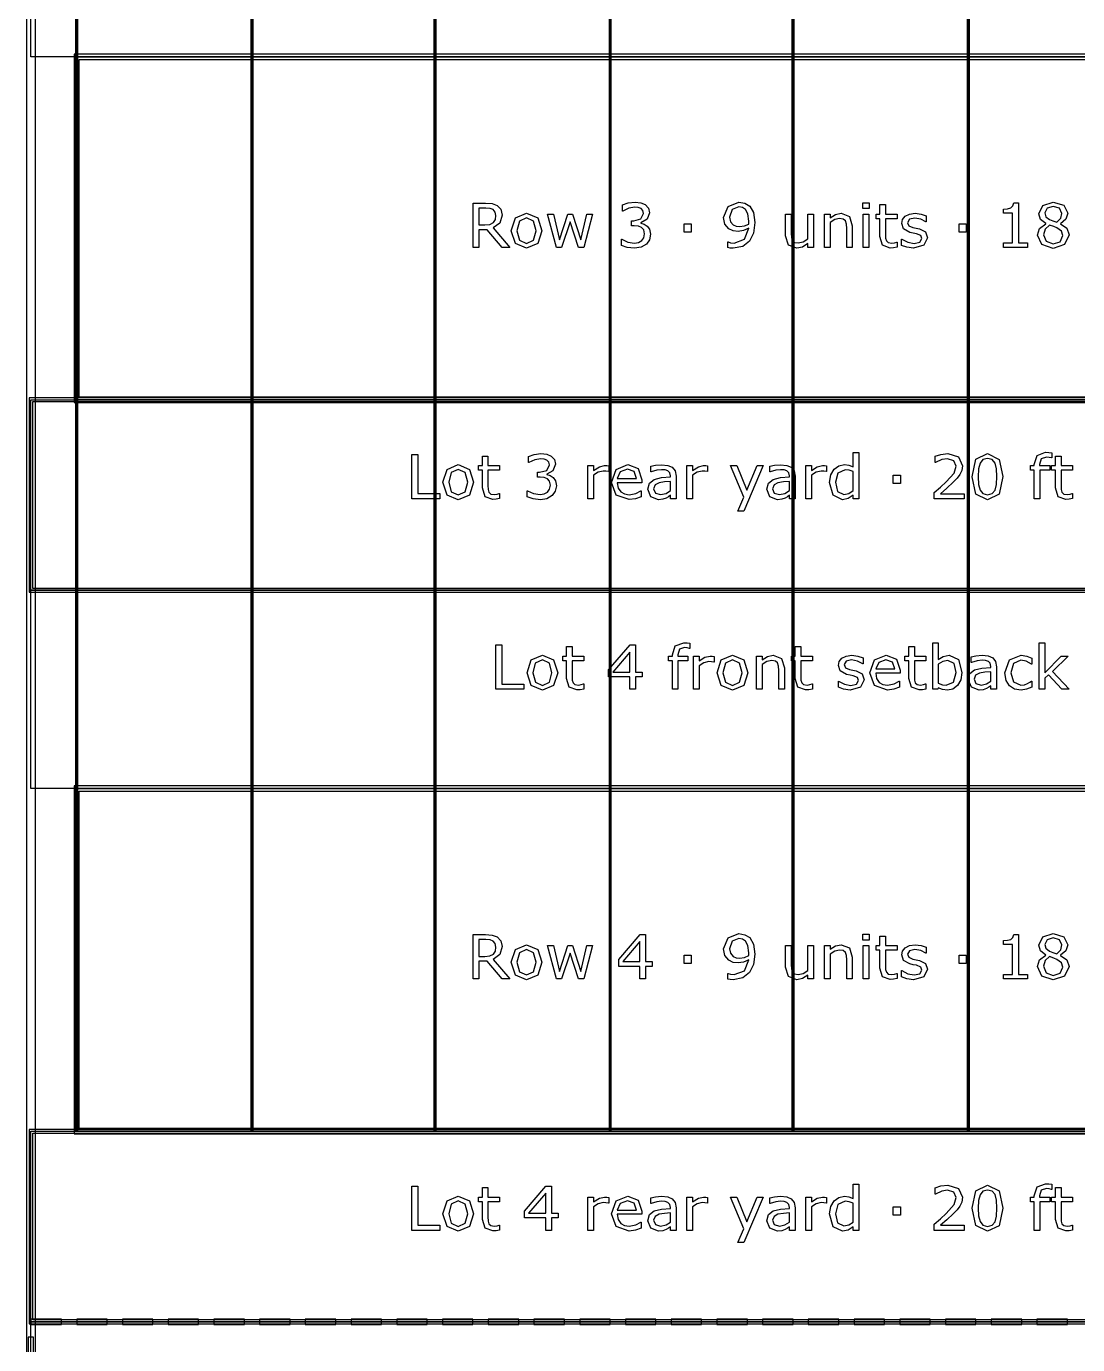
# Model space of a CAD drawing. Header units: inches. Extents: x -33163 to 19162, y -8858 to 30669.
# Drawn here: x 13263 to 14553, y 26496 to 28114 of the extents above; entities that cross this region are included whole.
import ezdxf

# ---------------------------------------------------------------- set-up
doc = ezdxf.new("R2010")
doc.units = ezdxf.units.IN
doc.layers.add('Layer 1', color=7, linetype='Continuous')

msp = doc.modelspace()

# ---------------------------------------------------------------- linework, layer by layer
at = {"layer": 'Layer 1', "color": 7}
for points in [[(13262.91845, 30121.78038), (13262.91845, 25891.78038), (15369.49595, 25891.78038), (15369.49595, 30121.78038), (13262.91845, 30121.78038)], [(13274.13626, 30110.56258), (15358.27807, 30110.56258), (15358.27807, 25902.99825), (13274.13626, 25902.99825), (13274.13626, 30110.56258)], [(13323.24626, 29872.96009), (13323.24626, 26757.98346), (13326.05986, 26757.98346), (13326.05986, 29872.96009), (13323.24626, 29872.96009)], [(13538.39479, 29872.96009), (13538.39479, 26757.98346), (13541.2084, 26757.98346), (13541.2084, 29872.96009), (13538.39479, 29872.96009)], [(13762.89761, 29872.96009), (13762.89761, 26757.98346), (13765.71122, 26757.98346), (13765.71122, 29872.96009), (13762.89761, 29872.96009)], [(13978.04615, 29872.96009), (13978.04615, 26757.98346), (13980.85976, 26757.98346), (13980.85976, 29872.96009), (13978.04615, 29872.96009)], [(14202.54897, 29872.96009), (14202.54897, 26757.98346), (14205.36258, 26757.98346), (14205.36258, 29872.96009), (14202.54897, 29872.96009)], [(14417.69751, 29872.96009), (14417.69751, 26757.98346), (14420.51111, 26757.98346), (14420.51111, 29872.96009), (14417.69751, 29872.96009)], [(13324.65306, 28076.93753), (15307.76131, 28076.93753), (15307.76131, 27655.99474), (13324.65306, 27655.99474), (13324.65306, 28076.93753)], [(13327.92342, 28073.66717), (15304.49095, 28073.66717), (15304.49095, 27659.2651), (13327.92342, 27659.2651), (13327.92342, 28073.66717)], [(13268.52736, 27655.99474), (15363.88701, 27655.99474), (15363.88701, 27422.13764), (13268.52736, 27422.13764), (13268.52736, 27655.99474)], [(13270.86594, 27653.65616), (15361.54843, 27653.65616), (15361.54843, 27424.47622), (13270.86594, 27424.47622), (13270.86594, 27653.65616)], [(13324.65306, 27178.92625), (15307.76131, 27178.92625), (15307.76131, 26757.98346), (13324.65306, 26757.98346), (13324.65306, 27178.92625)], [(13327.92342, 27175.65589), (15304.49095, 27175.65589), (15304.49095, 26761.25382), (13327.92342, 26761.25382), (13327.92342, 27175.65589)], [(13268.52736, 26757.98346), (15363.88701, 26757.98346), (15363.88701, 26524.12636), (13268.52736, 26524.12636), (13268.52736, 26757.98346)], [(13270.86594, 26755.64488), (15361.54843, 26755.64488), (15361.54843, 26526.46493), (13270.86594, 26526.46493), (13270.86594, 26755.64488)], [(13268.52736, 26524.12636), (15363.88701, 26524.12636), (15363.88701, 25897.38932), (13268.52736, 25897.38932), (13268.52736, 26524.12636)]]:
    msp.add_lwpolyline(points, close=True, dxfattribs=at)
for points in [[(13324.65306, 29872.96009), (13324.65306, 26757.98346)], [(13539.8016, 29872.96009), (13539.8016, 26757.98346)], [(13764.30442, 29872.96009), (13764.30442, 26757.98346)], [(13979.45295, 29872.96009), (13979.45295, 26757.98346)], [(14203.95577, 29872.96009), (14203.95577, 26757.98346)], [(14419.10431, 29872.96009), (14419.10431, 26757.98346)], [(13268.52736, 28320.14892), (15363.88701, 28320.14892), (15363.88701, 28076.93753), (13268.52736, 28076.93753), (13268.52736, 28320.14892)], [(13321.3827, 28080.20788), (13321.3827, 27652.72438), (15311.03166, 27652.72438), (15311.03166, 28080.20788), (13321.3827, 28080.20788)], [(13856.2395, 27843.08042), (13846.84866, 27843.08042), (13828.65167, 27864.7122), (13818.45693, 27864.7122), (13818.45693, 27843.08042), (13811.22199, 27843.08042), (13811.22199, 27897.48877), (13826.45925, 27897.48877), (13834.6808, 27896.83117), (13840.60029, 27894.56574), (13845.20434, 27889.85202), (13846.88521, 27882.6902), (13843.92545, 27872.82433), (13835.77698, 27866.86828), (13856.2395, 27843.08042)], [(13839.3214, 27882.17843), (13838.48098, 27886.30742), (13835.77705, 27889.37682), (13832.04994, 27890.83846), (13826.97087, 27891.27717), (13818.45697, 27891.27717), (13818.45697, 27870.74161), (13825.76502, 27870.74161), (13831.75759, 27871.32624), (13836.10588, 27873.59177), (13838.51754, 27877.09961), (13839.32144, 27882.17872), (13839.3214, 27882.17843)], [(13895.66634, 27863.46987), (13890.55071, 27847.72099), (13876.84814, 27841.94773), (13863.07249, 27847.72099), (13857.99342, 27863.46987), (13863.07249, 27879.21864), (13876.84814, 27885.0286), (13890.55071, 27879.21864), (13895.66634, 27863.46987), (13895.66634, 27863.46987)], [(13957.63846, 27883.8958), (13947.00529, 27843.08042), (13940.64729, 27843.08042), (13930.16027, 27874.54151), (13919.7463, 27843.08042), (13913.42486, 27843.08042), (13902.68205, 27883.8958), (13909.84391, 27883.8958), (13917.33468, 27852.28859), (13927.52938, 27883.8958), (13933.19308, 27883.8958), (13943.64358, 27852.28859), (13950.73236, 27883.8958), (13957.63846, 27883.8958)], [(14025.01856, 27869.27972), (14027.90521, 27865.33342), (14029.03798, 27859.19469), (14027.68598, 27852.36167), (14023.88579, 27846.95365), (14017.41819, 27843.15347), (14009.30628, 27841.94773), (14000.39047, 27843.04383), (13993.19205, 27845.38241), (13993.19205, 27853.01934), (13993.74012, 27853.01934), (14001.04817, 27849.62114), (14009.16009, 27848.26917), (14014.05645, 27849.03619), (14018.25858, 27851.30173), (14020.74332, 27854.84605), (14021.5837, 27859.74248), (14020.63365, 27864.5658), (14018.07583, 27867.59857), (14014.09297, 27869.13332), (14009.05042, 27869.57204), (14005.76189, 27869.57204), (14005.76189, 27875.63772), (14008.31967, 27875.63772), (14017.1624, 27877.93971), (14020.48756, 27884.73625), (14019.64717, 27888.17097), (14017.3086, 27890.61919), (14013.94692, 27891.93467), (14009.89094, 27892.30041), (14002.50985, 27891.05808), (13995.12871, 27887.55021), (13994.76336, 27887.55021), (13994.76336, 27895.18706), (14001.66943, 27897.52564), (14010.07366, 27898.62186), (14017.0894, 27897.89128), (14022.57042, 27895.5527), (14026.55328, 27891.31401), (14027.90528, 27885.50416), (14024.68973, 27877.57492), (14017.16247, 27873.3363), (14017.16247, 27872.82461), (14021.18189, 27871.58228), (14025.0186, 27869.28018), (14025.01856, 27869.27972)], [(14157.14776, 27873.5549), (14155.50348, 27860.6197), (14150.60715, 27850.71735), (14142.27597, 27844.28627), (14130.51006, 27842.02077), (14126.92915, 27842.23965), (14123.93276, 27842.8608), (14123.93276, 27849.84002), (14124.29854, 27849.84002), (14127.29479, 27848.78036), (14131.60655, 27848.30516), (14144.24944, 27853.12851), (14149.58427, 27866.50225), (14143.18978, 27863.57904), (14136.64907, 27862.70253), (14130.54683, 27863.36013), (14125.10233, 27865.91798), (14120.24249, 27871.58171), (14118.6348, 27879.80319), (14124.11575, 27893.35961), (14137.48945, 27898.5848), (14144.79751, 27897.34247), (14150.68051, 27893.68851), (14155.46727, 27885.86888), (14157.14804, 27873.55479), (14157.14776, 27873.5549)], [(14149.7667, 27875.12614), (14148.59741, 27884.22467), (14145.38185, 27889.55953), (14141.6913, 27891.89811), (14137.41613, 27892.62865), (14129.08491, 27889.33998), (14126.05217, 27880.09533), (14127.03868, 27874.43159), (14130.36383, 27870.59492), (14133.98134, 27869.06017), (14138.36615, 27868.69442), (14144.13952, 27869.46148), (14149.62058, 27871.69039), (14149.69539, 27873.18859), (14149.77023, 27875.12522), (14149.7667, 27875.12614)], [(14228.98578, 27843.08042), (14222.11627, 27843.08042), (14222.11627, 27847.61146), (14215.46592, 27843.40933), (14208.45022, 27841.94773), (14198.43823, 27845.85751), (14194.85725, 27857.40418), (14194.85725, 27883.8958), (14201.72683, 27883.8958), (14201.72683, 27860.65629), (14202.01868, 27855.32136), (14203.26102, 27851.55773), (14205.81887, 27849.21919), (14210.38639, 27848.48862), (14216.19621, 27849.87707), (14222.11581, 27853.4215), (14222.11581, 27883.89597), (14228.98532, 27883.89597), (14228.98578, 27843.08042)], [(14276.63418, 27843.08042), (14269.76467, 27843.08042), (14269.76467, 27866.32003), (14269.43537, 27871.58182), (14268.22953, 27875.45504), (14265.59863, 27877.72055), (14261.14074, 27878.4876), (14255.25784, 27877.09904), (14249.37484, 27873.55462), (14249.37484, 27843.08042), (14242.50525, 27843.08042), (14242.50525, 27883.8958), (14249.37484, 27883.8958), (14249.37484, 27879.36486), (14256.02518, 27883.5304), (14263.07737, 27885.0286), (14273.16251, 27881.04563), (14276.63379, 27869.57204), (14276.63418, 27843.08042)], [(14297.24286, 27890.72882), (14289.4963, 27890.72882), (14289.4963, 27897.85416), (14297.24286, 27897.85416), (14297.24286, 27890.72882)], [(14296.80435, 27843.08042), (14289.93484, 27843.08042), (14289.93484, 27883.8958), (14296.80435, 27883.8958), (14296.80435, 27843.08042)], [(14331.5906, 27843.44617), (14327.35198, 27842.60617), (14323.29597, 27842.27688), (14313.79556, 27845.63863), (14310.54345, 27856.41796), (14310.54345, 27878.12278), (14305.90288, 27878.12278), (14305.90288, 27883.89615), (14310.54345, 27883.89615), (14310.54345, 27895.6256), (14317.41303, 27895.6256), (14317.41303, 27883.89615), (14331.5906, 27883.89615), (14331.5906, 27878.12278), (14317.41303, 27878.12278), (14317.41303, 27859.52384), (14317.55897, 27854.48133), (14318.58214, 27851.11969), (14320.7745, 27848.96378), (14325.08626, 27848.30618), (14328.59413, 27848.78139), (14331.22503, 27849.62142), (14331.59077, 27849.62142), (14331.5906, 27843.44617)], [(14369.04429, 27854.84672), (14364.40365, 27845.67511), (14351.79732, 27842.0942), (14343.46614, 27843.15386), (14337.1447, 27845.52899), (14337.1447, 27853.23899), (14337.51044, 27853.23899), (14344.74542, 27849.32918), (14352.38234, 27847.90416), (14359.47112, 27849.36577), (14362.02897, 27853.96974), (14360.64041, 27857.62381), (14355.30558, 27859.74311), (14351.46881, 27860.51017), (14347.19363, 27861.46019), (14339.55671, 27865.62584), (14337.32776, 27872.42227), (14338.35093, 27877.17248), (14341.5299, 27881.15534), (14346.7186, 27883.85938), (14353.80739, 27884.88248), (14361.18848, 27883.96856), (14367.43685, 27881.81276), (14367.43685, 27874.46815), (14367.0711, 27874.46815), (14360.67662, 27877.72026), (14353.29541, 27879.07223), (14346.93749, 27877.61063), (14344.34308, 27873.33545), (14345.91432, 27869.53527), (14350.88379, 27867.45245), (14355.12252, 27866.57596), (14359.06878, 27865.77242), (14366.44988, 27862.00883), (14369.04429, 27854.8469), (14369.04429, 27854.84672)], [(14491.56345, 27843.08042), (14462.11214, 27843.08042), (14462.11214, 27848.63452), (14473.4395, 27848.63452), (14473.4395, 27885.10164), (14462.11214, 27885.10164), (14462.11214, 27890.07112), (14467.04502, 27890.43686), (14471.02788, 27891.56956), (14473.65877, 27893.87165), (14474.79147, 27897.67184), (14480.45521, 27897.67184), (14480.45521, 27848.63491), (14491.56345, 27848.63491), (14491.56345, 27843.08042)], [(14542.64663, 27858.24457), (14537.12909, 27846.51522), (14523.31685, 27841.83809), (14509.21236, 27846.40558), (14503.98713, 27858.09844), (14506.61802, 27866.28344), (14514.03571, 27872.12989), (14514.03571, 27872.34877), (14507.53148, 27877.46433), (14505.44873, 27884.40699), (14510.49128, 27894.63825), (14523.31685, 27898.73075), (14536.32519, 27894.82093), (14541.18503, 27884.88202), (14538.88301, 27877.61056), (14532.12306, 27872.05646), (14532.12306, 27871.83754), (14539.94266, 27866.42956), (14542.64663, 27858.24457), (14542.64663, 27858.24457)], [(14533.98661, 27884.80933), (14530.95377, 27891.02113), (14523.28036, 27893.35971), (14515.71648, 27891.16733), (14512.79327, 27885.24776), (14514.25488, 27880.68024), (14518.74932, 27877.28204), (14522.62265, 27875.56468), (14527.59213, 27873.81073), (14532.59805, 27878.81669), (14533.98661, 27884.80933), (14533.98661, 27884.80933)], [(13888.57753, 27863.46987), (13885.47164, 27875.23577), (13876.84814, 27879.109), (13868.1516, 27875.23577), (13865.0822, 27863.46987), (13868.18812, 27851.81349), (13876.84814, 27847.86718), (13885.43508, 27851.777), (13888.57753, 27863.46987), (13888.57753, 27863.46987)], [(14078.95184, 27861.7524), (14070.21878, 27861.7524), (14070.21878, 27872.0933), (14078.95184, 27872.0933), (14078.95184, 27861.7524)], [(14416.40037, 27861.75279), (14407.6672, 27861.75279), (14407.6672, 27872.09368), (14416.40037, 27872.09368), (14416.40037, 27861.75279)], [(14535.11931, 27857.55037), (14533.62122, 27862.92169), (14527.84785, 27867.01419), (14524.08426, 27868.51238), (14518.63969, 27870.44901), (14513.34141, 27865.58918), (14511.36823, 27858.64651), (14514.76646, 27850.49808), (14523.39, 27847.28256), (14531.90379, 27850.02309), (14535.11931, 27857.55037), (14535.11931, 27857.55037)], [(13266.18878, 27658.33332), (13266.18878, 27419.79906), (15366.22559, 27419.79906), (15366.22559, 27658.33332), (13266.18878, 27658.33332)], [(13770.38834, 27534.38905), (13735.96753, 27534.38905), (13735.96753, 27588.79739), (13743.20247, 27588.79739), (13743.20247, 27540.82012), (13770.38834, 27540.82012), (13770.38834, 27534.38905)], [(13811.86146, 27554.77849), (13806.74583, 27539.02961), (13793.04325, 27533.25635), (13779.2676, 27539.02961), (13774.18853, 27554.77849), (13779.2676, 27570.52726), (13793.04325, 27576.33722), (13806.74583, 27570.52726), (13811.86146, 27554.77849), (13811.86146, 27554.77849)], [(13843.68794, 27534.75444), (13839.44928, 27533.91441), (13835.39331, 27533.58515), (13825.89287, 27536.9469), (13822.64079, 27547.72619), (13822.64079, 27569.43105), (13818.00018, 27569.43105), (13818.00018, 27575.20442), (13822.64079, 27575.20442), (13822.64079, 27586.93384), (13829.51037, 27586.93384), (13829.51037, 27575.20442), (13843.68794, 27575.20442), (13843.68794, 27569.43105), (13829.51037, 27569.43105), (13829.51037, 27550.83211), (13829.65656, 27545.7896), (13830.6797, 27542.42792), (13832.87208, 27540.27205), (13837.18385, 27539.61445), (13840.69169, 27540.08966), (13843.32258, 27540.92965), (13843.68797, 27540.92965), (13843.68794, 27534.75444)], [(13909.46024, 27560.58835), (13912.34692, 27556.64204), (13913.47966, 27550.50331), (13912.12769, 27543.67029), (13908.32751, 27538.26227), (13901.85991, 27534.46209), (13893.74799, 27533.25635), (13884.83218, 27534.35245), (13877.63376, 27536.69103), (13877.63376, 27544.32796), (13878.18183, 27544.32796), (13885.48985, 27540.92976), (13893.6018, 27539.57779), (13898.49816, 27540.34481), (13902.70029, 27542.61035), (13905.18503, 27546.15467), (13906.02541, 27551.0511), (13905.07536, 27555.87442), (13902.51754, 27558.90719), (13898.53464, 27560.44194), (13893.49213, 27560.88066), (13890.20349, 27560.88066), (13890.20349, 27566.94634), (13892.76131, 27566.94634), (13901.60404, 27569.24833), (13904.9292, 27576.04487), (13904.08882, 27579.47959), (13901.75024, 27581.92781), (13898.38852, 27583.24329), (13894.33258, 27583.60904), (13886.95145, 27582.3667), (13879.57036, 27578.85883), (13879.20496, 27578.85883), (13879.20496, 27586.49569), (13886.11107, 27588.83427), (13894.5153, 27589.93048), (13901.53104, 27589.19991), (13907.01206, 27586.86133), (13910.99492, 27582.62264), (13912.34692, 27576.81278), (13909.13137, 27568.88354), (13901.60412, 27564.64492), (13901.60412, 27564.13323), (13905.62353, 27562.8909), (13909.46024, 27560.58881), (13909.46024, 27560.58835)], [(14018.27689, 27554.08423), (13988.20433, 27554.08423), (13989.33706, 27547.50692), (13992.44298, 27542.93943), (13996.93743, 27540.30854), (14002.71077, 27539.43202), (14011.07847, 27541.07634), (14017.1076, 27544.36501), (14017.47299, 27544.36501), (14017.47299, 27536.87428), (14010.38418, 27534.4261), (14002.78385, 27533.43949), (13986.92541, 27538.92054), (13981.22515, 27554.55968), (13986.66961, 27570.45467), (14001.06645, 27576.33768), (14013.78241, 27571.51433), (14018.27686, 27557.81179), (14018.27689, 27554.08423)], [(14060.40775, 27534.38905), (14053.57472, 27534.38905), (14053.57472, 27538.7373), (14051.08995, 27536.98335), (14048.09366, 27535.22943), (14044.14736, 27533.84098), (14038.92206, 27533.25635), (14029.56781, 27536.9103), (14025.73107, 27546.2281), (14027.70426, 27553.71883), (14033.40451, 27558.24977), (14042.35685, 27560.47871), (14053.57472, 27561.35519), (14053.57472, 27562.41485), (14052.73469, 27566.28818), (14050.39611, 27568.6998), (14046.88828, 27569.83254), (14042.61306, 27570.12439), (14036.58397, 27569.39382), (14029.71442, 27567.34755), (14029.34907, 27567.34755), (14029.34907, 27574.3267), (14035.15893, 27575.53255), (14042.64969, 27576.19015), (14050.14042, 27575.45961), (14055.69452, 27573.04788), (14059.20236, 27568.69963), (14060.40824, 27562.08587), (14060.40775, 27534.38905)], [(14206.42223, 27534.38905), (14199.58921, 27534.38905), (14199.58921, 27538.7373), (14197.1045, 27536.98335), (14194.10825, 27535.22943), (14190.16184, 27533.84098), (14184.93665, 27533.25635), (14175.58236, 27536.9103), (14171.74559, 27546.2281), (14173.71881, 27553.71883), (14179.41903, 27558.24977), (14188.37133, 27560.47871), (14199.58921, 27561.35519), (14199.58921, 27562.41485), (14198.74917, 27566.28818), (14196.41059, 27568.6998), (14192.90276, 27569.83254), (14188.62755, 27570.12439), (14182.59846, 27569.39382), (14175.72884, 27567.34755), (14175.36309, 27567.34755), (14175.36309, 27574.3267), (14181.17295, 27575.53255), (14188.66368, 27576.19015), (14196.15448, 27575.45961), (14201.70859, 27573.04788), (14205.21645, 27568.69963), (14206.42223, 27562.08587), (14206.42223, 27534.38905)], [(14284.6913, 27534.38905), (14277.82168, 27534.38905), (14277.82168, 27538.66422), (14271.64646, 27534.68136), (14264.66725, 27533.25635), (14253.04753, 27538.88349), (14248.77232, 27554.48617), (14250.23396, 27563.73082), (14254.25331, 27570.63689), (14260.02668, 27574.87562), (14266.89626, 27576.33722), (14272.59648, 27575.64314), (14277.82168, 27573.56031), (14277.82168, 27591.24578), (14284.6913, 27591.24578), (14284.6913, 27534.38905)], [(14414.00696, 27534.38905), (14377.17448, 27534.38905), (14377.17448, 27542.02597), (14384.84789, 27548.60317), (14392.04631, 27555.14388), (14401.65642, 27565.92318), (14404.25072, 27574.58327), (14401.43715, 27581.19706), (14393.65411, 27583.60868), (14386.45569, 27582.43939), (14378.89184, 27578.85848), (14378.52606, 27578.85848), (14378.52606, 27586.53189), (14385.43217, 27588.87047), (14393.83643, 27589.93012), (14406.95431, 27585.87418), (14411.70451, 27574.94866), (14410.90097, 27569.13873), (14408.59887, 27564.05973), (14405.23723, 27559.60173), (14400.59659, 27554.7419), (14392.5212, 27547.28776), (14384.73815, 27540.63744), (14414.00689, 27540.63744), (14414.00696, 27534.38905)], [(14461.50916, 27561.61151), (14456.90515, 27540.08937), (14442.69096, 27533.25635), (14428.3672, 27540.1989), (14423.87283, 27561.53837), (14428.44035, 27582.95098), (14442.69096, 27589.89353), (14456.97823, 27582.84134), (14461.50916, 27561.61151), (14461.50916, 27561.61151)], [(14451.89912, 27545.02226), (14453.61648, 27551.96492), (14454.09169, 27561.61151), (14453.61648, 27571.25811), (14451.86253, 27578.20067), (14448.35469, 27582.43939), (14442.69096, 27583.8644), (14436.99074, 27582.43939), (14433.44631, 27578.12762), (14431.72895, 27571.07543), (14431.29023, 27561.53837), (14431.69246, 27552.0014), (14433.40989, 27545.13189), (14436.80813, 27540.78353), (14442.69103, 27539.28544), (14448.39136, 27540.71049), (14451.89923, 27545.02226), (14451.89912, 27545.02226)], [(14521.47161, 27584.59526), (14521.10586, 27584.59526), (14518.14606, 27585.25286), (14514.93054, 27585.61864), (14508.49946, 27583.64552), (14506.52628, 27576.59323), (14506.52628, 27575.2047), (14518.9134, 27575.2047), (14518.9134, 27569.43133), (14506.74555, 27569.43133), (14506.74555, 27534.38905), (14499.87604, 27534.38905), (14499.87604, 27569.43105), (14495.23536, 27569.43105), (14495.23536, 27575.20442), (14499.87604, 27575.20442), (14499.87604, 27576.55639), (14503.49343, 27587.70118), (14513.94393, 27591.61096), (14518.07302, 27591.39208), (14521.47122, 27590.88043), (14521.47161, 27584.59526)], [(14547.0132, 27534.75444), (14542.77448, 27533.91441), (14538.71857, 27533.58515), (14529.21806, 27536.9469), (14525.96605, 27547.72619), (14525.96605, 27569.43105), (14521.32542, 27569.43105), (14521.32542, 27575.20442), (14525.96605, 27575.20442), (14525.96605, 27586.93384), (14532.83557, 27586.93384), (14532.83557, 27575.20442), (14547.0132, 27575.20442), (14547.0132, 27569.43105), (14532.83557, 27569.43105), (14532.83557, 27550.83211), (14532.98151, 27545.7896), (14534.00457, 27542.42792), (14536.19703, 27540.27205), (14540.5088, 27539.61445), (14544.01663, 27540.08966), (14546.64753, 27540.92965), (14547.01331, 27540.92965), (14547.0132, 27534.75444)], [(13804.77267, 27554.77849), (13801.66675, 27566.5444), (13793.04325, 27570.41762), (13784.34671, 27566.5444), (13781.27731, 27554.77849), (13784.38323, 27543.12211), (13793.04325, 27539.17581), (13801.6302, 27543.08562), (13804.77267, 27554.77849), (13804.77267, 27554.77849)], [(13977.6442, 27567.71369), (13977.27884, 27567.71369), (13974.28256, 27568.22538), (13970.88432, 27568.40777), (13964.74556, 27566.98272), (13959.0453, 27563.36526), (13959.0453, 27534.38905), (13952.17575, 27534.38905), (13952.17575, 27575.20442), (13959.0453, 27575.20442), (13959.0453, 27569.17529), (13966.24372, 27573.81586), (13972.63824, 27575.20442), (13975.23258, 27575.09496), (13977.64424, 27574.76662), (13977.6442, 27567.71369)], [(14011.59002, 27559.34601), (14008.84953, 27567.71369), (14000.70106, 27570.67349), (13991.89488, 27567.42137), (13988.20433, 27559.34601), (14011.59002, 27559.34601)], [(14099.10377, 27567.71369), (14098.73803, 27567.71369), (14095.74178, 27568.22538), (14092.34354, 27568.40777), (14086.20478, 27566.98272), (14080.50449, 27563.36526), (14080.50449, 27534.38905), (14073.63497, 27534.38905), (14073.63497, 27575.20442), (14080.50449, 27575.20442), (14080.50449, 27569.17529), (14087.70297, 27573.81586), (14094.09746, 27575.20442), (14096.6918, 27575.09496), (14099.10353, 27574.76662), (14099.10377, 27567.71369)], [(14167.1781, 27575.20442), (14143.35386, 27519.33454), (14136.00933, 27519.33454), (14143.60969, 27536.36223), (14127.34934, 27575.20442), (14134.80348, 27575.20442), (14147.33683, 27544.94918), (14159.97968, 27575.20442), (14167.1781, 27575.20442)], [(14245.11826, 27567.71369), (14244.75251, 27567.71369), (14241.75626, 27568.22538), (14238.35792, 27568.40777), (14232.21919, 27566.98272), (14226.51897, 27563.36526), (14226.51897, 27534.38905), (14219.64935, 27534.38905), (14219.64935, 27575.20442), (14226.51897, 27575.20442), (14226.51897, 27569.17529), (14233.71735, 27573.81586), (14240.11187, 27575.20442), (14242.70628, 27575.09496), (14245.1179, 27574.76662), (14245.11826, 27567.71369)], [(14277.82168, 27544.43759), (14277.82168, 27567.85988), (14272.85224, 27569.57724), (14268.06555, 27570.05244), (14259.07662, 27566.03299), (14255.8611, 27554.63247), (14258.3458, 27543.56083), (14266.31163, 27539.79724), (14272.23109, 27541.07606), (14277.82168, 27544.4378), (14277.82168, 27544.43759)], [(14335.73789, 27553.06102), (14327.00483, 27553.06102), (14327.00483, 27563.40192), (14335.73789, 27563.40192), (14335.73789, 27553.06102)], [(14053.57472, 27544.43759), (14053.57472, 27555.80155), (14046.15703, 27555.25341), (14039.43364, 27554.19376), (14034.64688, 27551.56286), (14032.81989, 27546.70302), (14034.93919, 27541.40468), (14041.40683, 27539.65073), (14048.02062, 27541.03929), (14053.57472, 27544.43752), (14053.57472, 27544.43759)], [(14199.58921, 27544.43759), (14199.58921, 27555.80155), (14192.17152, 27555.25341), (14185.44813, 27554.19376), (14180.66144, 27551.56286), (14178.83437, 27546.70302), (14180.95379, 27541.40468), (14187.42131, 27539.65073), (14194.03507, 27541.03929), (14199.58921, 27544.43752), (14199.58921, 27544.43759)], [(13268.52736, 27422.13764), (15363.88701, 27422.13764), (15363.88701, 27178.92625), (13268.52736, 27178.92625), (13268.52736, 27422.13764)], [(13873.6509, 27300.53194), (13839.23005, 27300.53194), (13839.23005, 27354.94029), (13846.46499, 27354.94029), (13846.46499, 27306.96302), (13873.6509, 27306.96302), (13873.6509, 27300.53194)], [(13946.95049, 27300.89733), (13942.7118, 27300.0573), (13938.65586, 27299.72804), (13929.15542, 27303.08979), (13925.90334, 27313.86909), (13925.90334, 27335.57394), (13921.26274, 27335.57394), (13921.26274, 27341.34731), (13925.90334, 27341.34731), (13925.90334, 27353.07673), (13932.77289, 27353.07673), (13932.77289, 27341.34731), (13946.95049, 27341.34731), (13946.95049, 27335.57394), (13932.77289, 27335.57394), (13932.77289, 27316.97501), (13932.91908, 27311.93249), (13933.94221, 27308.57081), (13936.13464, 27306.41495), (13940.44637, 27305.75735), (13943.9542, 27306.23255), (13946.5851, 27307.07255), (13946.95049, 27307.07255), (13946.95049, 27300.89733)], [(14018.75192, 27315.84228), (14010.67653, 27315.84228), (14010.67653, 27300.53194), (14003.66082, 27300.53194), (14003.66082, 27315.84228), (13977.60768, 27315.84228), (13977.60768, 27324.24654), (14003.95314, 27354.94029), (14010.67653, 27354.94029), (14010.67653, 27321.68873), (14018.75192, 27321.68873), (14018.75192, 27315.84228)], [(14077.39885, 27350.73815), (14077.0331, 27350.73815), (14074.0733, 27351.39575), (14070.85778, 27351.76153), (14064.42671, 27349.78842), (14062.45362, 27342.73612), (14062.45362, 27341.3476), (14074.84075, 27341.3476), (14074.84075, 27335.57422), (14062.67279, 27335.57422), (14062.67279, 27300.53194), (14055.80328, 27300.53194), (14055.80328, 27335.57394), (14051.16271, 27335.57394), (14051.16271, 27341.34731), (14055.80328, 27341.34731), (14055.80328, 27342.69928), (14059.42078, 27353.84407), (14069.87128, 27357.75386), (14074.00026, 27357.53498), (14077.39849, 27357.02332), (14077.39885, 27350.73815)], [(14227.65206, 27300.89769), (14223.41344, 27300.05769), (14219.35743, 27299.7284), (14209.85702, 27303.09015), (14206.60491, 27313.86948), (14206.60491, 27335.5743), (14201.96434, 27335.5743), (14201.96434, 27341.34767), (14206.60491, 27341.34767), (14206.60491, 27353.07712), (14213.47449, 27353.07712), (14213.47449, 27341.34767), (14227.65206, 27341.34767), (14227.65206, 27335.5743), (14213.47449, 27335.5743), (14213.47449, 27316.97536), (14213.62044, 27311.93285), (14214.64361, 27308.5712), (14216.83596, 27306.4153), (14221.14773, 27305.7577), (14224.6556, 27306.23291), (14227.28649, 27307.07294), (14227.65223, 27307.07294), (14227.65206, 27300.89769)], [(14367.0163, 27300.89769), (14362.77768, 27300.05769), (14358.72167, 27299.7284), (14349.22127, 27303.09015), (14345.96915, 27313.86948), (14345.96915, 27335.5743), (14341.32859, 27335.5743), (14341.32859, 27341.34767), (14345.96915, 27341.34767), (14345.96915, 27353.07712), (14352.83874, 27353.07712), (14352.83874, 27341.34767), (14367.0163, 27341.34767), (14367.0163, 27335.5743), (14352.83874, 27335.5743), (14352.83874, 27316.97536), (14352.98468, 27311.93285), (14354.00785, 27308.5712), (14356.2002, 27306.4153), (14360.51197, 27305.7577), (14364.01984, 27306.23291), (14366.65073, 27307.07294), (14367.01648, 27307.07294), (14367.0163, 27300.89769)], [(14411.22987, 27321.25057), (14409.76827, 27312.04248), (14405.89504, 27305.1729), (14400.19482, 27300.82464), (14393.36179, 27299.3996), (14387.29611, 27300.23963), (14382.18041, 27302.43209), (14381.74197, 27300.53194), (14375.31093, 27300.53194), (14375.31093, 27357.3885), (14382.18041, 27357.3885), (14382.18041, 27337.0721), (14388.31917, 27340.94536), (14395.62722, 27342.48012), (14407.02774, 27336.92602), (14411.22987, 27321.25018), (14411.22987, 27321.25057)], [(14542.9207, 27300.53194), (14533.85873, 27300.53194), (14517.48875, 27318.40013), (14513.03086, 27314.1614), (14513.03086, 27300.53194), (14506.16127, 27300.53194), (14506.16127, 27357.3885), (14513.03086, 27357.3885), (14513.03086, 27320.92138), (14532.87216, 27341.34731), (14541.53214, 27341.34731), (14522.56785, 27322.49262), (14542.9207, 27300.53194)], [(13915.12397, 27320.92138), (13910.00834, 27305.17251), (13896.30577, 27299.39924), (13882.53015, 27305.17251), (13877.45105, 27320.92138), (13882.53015, 27336.67015), (13896.30577, 27342.48012), (13910.00834, 27336.67015), (13915.12397, 27320.92138), (13915.12397, 27320.92138)], [(13908.03519, 27320.92138), (13904.92927, 27332.68729), (13896.30577, 27336.56052), (13887.60923, 27332.68729), (13884.53986, 27320.92138), (13887.64578, 27309.26501), (13896.30577, 27305.3187), (13904.89271, 27309.22852), (13908.03519, 27320.92138), (13908.03519, 27320.92138)], [(14003.66082, 27321.68873), (14003.66082, 27346.24371), (13982.57712, 27321.68873), (14003.66082, 27321.68873)], [(14107.21565, 27333.85658), (14106.84987, 27333.85658), (14103.85362, 27334.36827), (14100.45539, 27334.55067), (14094.31662, 27333.12562), (14088.61633, 27329.50815), (14088.61633, 27300.53194), (14081.74682, 27300.53194), (14081.74682, 27341.34731), (14088.61633, 27341.34731), (14088.61633, 27335.31818), (14095.81471, 27339.95875), (14102.2093, 27341.34731), (14104.80364, 27341.23785), (14107.21526, 27340.90951), (14107.21565, 27333.85658)], [(14148.46953, 27320.92138), (14143.35386, 27305.17251), (14129.65133, 27299.39924), (14115.87564, 27305.17251), (14110.79664, 27320.92138), (14115.87564, 27336.67015), (14129.65133, 27342.48012), (14143.35386, 27336.67015), (14148.46953, 27320.92138), (14148.46953, 27320.92138)], [(14141.38075, 27320.92138), (14138.27486, 27332.68729), (14129.65133, 27336.56052), (14120.95475, 27332.68729), (14117.88542, 27320.92138), (14120.99131, 27309.26501), (14129.65133, 27305.3187), (14138.23827, 27309.22852), (14141.38075, 27320.92138), (14141.38075, 27320.92138)], [(14193.23128, 27300.53194), (14186.36166, 27300.53194), (14186.36166, 27323.77155), (14186.0324, 27329.03334), (14184.82662, 27332.90656), (14182.19573, 27335.17206), (14177.73788, 27335.93912), (14171.85487, 27334.55056), (14165.97186, 27331.00613), (14165.97186, 27300.53194), (14159.10235, 27300.53194), (14159.10235, 27341.34731), (14165.97186, 27341.34731), (14165.97186, 27336.81638), (14172.62221, 27340.98192), (14179.67447, 27342.48012), (14189.75954, 27338.49715), (14193.23089, 27327.02356), (14193.23128, 27300.53194)], [(14291.41469, 27312.29824), (14286.77412, 27303.12663), (14274.16772, 27299.54572), (14265.8365, 27300.60537), (14259.51506, 27302.98051), (14259.51506, 27310.69051), (14259.88084, 27310.69051), (14267.11571, 27306.78069), (14274.75263, 27305.35568), (14281.84141, 27306.81729), (14284.39926, 27311.42126), (14283.0107, 27315.07532), (14277.67587, 27317.19463), (14273.8391, 27317.96169), (14269.56392, 27318.91171), (14261.92707, 27323.07736), (14259.69805, 27329.87379), (14260.72122, 27334.62399), (14263.90019, 27338.60685), (14269.0889, 27341.3109), (14276.17768, 27342.334), (14283.55885, 27341.42007), (14289.80714, 27339.26428), (14289.80714, 27331.91967), (14289.44139, 27331.91967), (14283.04691, 27335.17178), (14275.66581, 27336.52375), (14269.30781, 27335.06215), (14266.71337, 27330.78697), (14268.28461, 27326.98679), (14273.25408, 27324.90396), (14277.49281, 27324.02748), (14281.43908, 27323.22394), (14288.82028, 27319.46035), (14291.41458, 27312.29841), (14291.41469, 27312.29824)], [(14335.40899, 27320.22748), (14305.33646, 27320.22748), (14306.46919, 27313.65021), (14309.57518, 27309.08268), (14314.06952, 27306.45179), (14319.8429, 27305.57531), (14328.2106, 27307.21959), (14334.23973, 27310.50829), (14334.60548, 27310.50829), (14334.60548, 27303.01756), (14327.51659, 27300.56935), (14319.91626, 27299.58277), (14304.05785, 27305.06383), (14298.35763, 27320.70296), (14303.8021, 27336.59796), (14318.1989, 27342.48097), (14330.91493, 27337.65761), (14335.40927, 27323.95508), (14335.40899, 27320.22748)], [(14328.72219, 27325.48926), (14325.98166, 27333.85697), (14317.83322, 27336.81673), (14309.02701, 27333.56462), (14305.33646, 27325.48926), (14328.72219, 27325.48926)], [(14404.14109, 27321.06814), (14401.72947, 27332.13989), (14393.94642, 27335.94008), (14387.88074, 27334.62456), (14382.18041, 27331.2994), (14382.18041, 27307.91367), (14387.18647, 27306.08671), (14391.97323, 27305.57502), (14400.88898, 27309.30213), (14404.14109, 27321.06807), (14404.14109, 27321.06814)], [(14453.65304, 27300.53194), (14446.82001, 27300.53194), (14446.82001, 27304.8802), (14444.33535, 27303.12624), (14441.33899, 27301.37233), (14437.39269, 27299.98387), (14432.16738, 27299.39924), (14422.8131, 27303.0532), (14418.97643, 27312.371), (14420.94962, 27319.86173), (14426.64984, 27324.39266), (14435.60218, 27326.62161), (14446.82001, 27327.49809), (14446.82001, 27328.55774), (14445.98002, 27332.43107), (14443.64144, 27334.8427), (14440.13357, 27335.97543), (14435.85839, 27336.26728), (14429.82919, 27335.53671), (14422.95968, 27333.49045), (14422.59394, 27333.49045), (14422.59394, 27340.46959), (14428.40379, 27341.67544), (14435.89449, 27342.33304), (14443.38522, 27341.6025), (14448.93932, 27339.19078), (14452.44719, 27334.84252), (14453.65304, 27328.22877), (14453.65304, 27300.53194)], [(14497.06271, 27303.08979), (14490.5221, 27300.53194), (14483.98143, 27299.61802), (14475.86948, 27300.89694), (14469.54803, 27304.84332), (14465.41895, 27311.49367), (14463.95734, 27320.88444), (14469.4384, 27336.59672), (14483.98143, 27342.29694), (14490.8509, 27341.31044), (14497.06271, 27338.89871), (14497.06271, 27331.26189), (14496.69697, 27331.26189), (14490.19285, 27335.02548), (14483.68873, 27336.341), (14474.44408, 27332.39459), (14471.08233, 27320.88444), (14474.37093, 27309.52048), (14483.68873, 27305.5741), (14487.92734, 27306.12225), (14491.80057, 27307.54729), (14494.61425, 27309.15509), (14496.69697, 27310.65318), (14497.06271, 27310.65318), (14497.06271, 27303.08979)], [(14446.82001, 27310.58049), (14446.82001, 27321.94445), (14439.40236, 27321.39631), (14432.67897, 27320.33665), (14427.89217, 27317.70576), (14426.06521, 27312.84592), (14428.18452, 27307.54758), (14434.65216, 27305.79362), (14441.26591, 27307.18218), (14446.82001, 27310.58042), (14446.82001, 27310.58049)], [(13321.3827, 27182.1966), (13321.3827, 26754.7131), (15311.03166, 26754.7131), (15311.03166, 27182.1966), (13321.3827, 27182.1966)], [(13856.2395, 26945.06914), (13846.84866, 26945.06914), (13828.65167, 26966.70092), (13818.45693, 26966.70092), (13818.45693, 26945.06914), (13811.22199, 26945.06914), (13811.22199, 26999.47749), (13826.45925, 26999.47749), (13834.6808, 26998.81989), (13840.60029, 26996.55446), (13845.20434, 26991.84074), (13846.88521, 26984.67891), (13843.92545, 26974.81305), (13835.77698, 26968.857), (13856.2395, 26945.06914)], [(13839.3214, 26984.16715), (13838.48098, 26988.29614), (13835.77705, 26991.36554), (13832.04994, 26992.82718), (13826.97087, 26993.26589), (13818.45697, 26993.26589), (13818.45697, 26972.73033), (13825.76502, 26972.73033), (13831.75759, 26973.31496), (13836.10588, 26975.58049), (13838.51754, 26979.08833), (13839.32144, 26984.16744), (13839.3214, 26984.16715)], [(14031.04769, 26960.37948), (14022.9723, 26960.37948), (14022.9723, 26945.06914), (14015.95659, 26945.06914), (14015.95659, 26960.37948), (13989.90345, 26960.37948), (13989.90345, 26968.78374), (14016.24891, 26999.47749), (14022.9723, 26999.47749), (14022.9723, 26966.22593), (14031.04769, 26966.22593), (14031.04769, 26960.37948)], [(14157.14776, 26975.54362), (14155.50348, 26962.60842), (14150.60715, 26952.70607), (14142.27597, 26946.27499), (14130.51006, 26944.00949), (14126.92915, 26944.22837), (14123.93276, 26944.84952), (14123.93276, 26951.82874), (14124.29854, 26951.82874), (14127.29479, 26950.76908), (14131.60655, 26950.29388), (14144.24944, 26955.11723), (14149.58427, 26968.49097), (14143.18978, 26965.56776), (14136.64907, 26964.69124), (14130.54683, 26965.34884), (14125.10233, 26967.90669), (14120.24249, 26973.57043), (14118.6348, 26981.79191), (14124.11575, 26995.34833), (14137.48945, 27000.57352), (14144.79751, 26999.33119), (14150.68051, 26995.67723), (14155.46727, 26987.8576), (14157.14804, 26975.54351), (14157.14776, 26975.54362)], [(14149.7667, 26977.11486), (14148.59741, 26986.21338), (14145.38185, 26991.54825), (14141.6913, 26993.88683), (14137.41613, 26994.61737), (14129.08491, 26991.3287), (14126.05217, 26982.08405), (14127.03868, 26976.42031), (14130.36383, 26972.58364), (14133.98134, 26971.04889), (14138.36615, 26970.68314), (14144.13952, 26971.4502), (14149.62058, 26973.67911), (14149.69539, 26975.17731), (14149.77023, 26977.11394), (14149.7667, 26977.11486)], [(14297.24286, 26992.71754), (14289.4963, 26992.71754), (14289.4963, 26999.84288), (14297.24286, 26999.84288), (14297.24286, 26992.71754)], [(14331.5906, 26945.43489), (14327.35198, 26944.59489), (14323.29597, 26944.2656), (14313.79556, 26947.62735), (14310.54345, 26958.40668), (14310.54345, 26980.1115), (14305.90288, 26980.1115), (14305.90288, 26985.88487), (14310.54345, 26985.88487), (14310.54345, 26997.61432), (14317.41303, 26997.61432), (14317.41303, 26985.88487), (14331.5906, 26985.88487), (14331.5906, 26980.1115), (14317.41303, 26980.1115), (14317.41303, 26961.51256), (14317.55897, 26956.47005), (14318.58214, 26953.1084), (14320.7745, 26950.9525), (14325.08626, 26950.2949), (14328.59413, 26950.77011), (14331.22503, 26951.61014), (14331.59077, 26951.61014), (14331.5906, 26945.43489)], [(14491.56345, 26945.06914), (14462.11214, 26945.06914), (14462.11214, 26950.62324), (14473.4395, 26950.62324), (14473.4395, 26987.09036), (14462.11214, 26987.09036), (14462.11214, 26992.05983), (14467.04502, 26992.42558), (14471.02788, 26993.55828), (14473.65877, 26995.86037), (14474.79147, 26999.66055), (14480.45521, 26999.66055), (14480.45521, 26950.62363), (14491.56345, 26950.62363), (14491.56345, 26945.06914)], [(14542.64663, 26960.23328), (14537.12909, 26948.50393), (14523.31685, 26943.82681), (14509.21236, 26948.3943), (14503.98713, 26960.08716), (14506.61802, 26968.27216), (14514.03571, 26974.11861), (14514.03571, 26974.33749), (14507.53148, 26979.45305), (14505.44873, 26986.39571), (14510.49128, 26996.62697), (14523.31685, 27000.71947), (14536.32519, 26996.80965), (14541.18503, 26986.87074), (14538.88301, 26979.59928), (14532.12306, 26974.04518), (14532.12306, 26973.82626), (14539.94266, 26968.41828), (14542.64663, 26960.23328), (14542.64663, 26960.23328)], [(14533.98661, 26986.79805), (14530.95377, 26993.00985), (14523.28036, 26995.34843), (14515.71648, 26993.15605), (14512.79327, 26987.23648), (14514.25488, 26982.66896), (14518.74932, 26979.27076), (14522.62265, 26977.5534), (14527.59213, 26975.79945), (14532.59805, 26980.80541), (14533.98661, 26986.79805), (14533.98661, 26986.79805)], [(13895.66634, 26965.45859), (13890.55071, 26949.70971), (13876.84814, 26943.93645), (13863.07249, 26949.70971), (13857.99342, 26965.45859), (13863.07249, 26981.20735), (13876.84814, 26987.01732), (13890.55071, 26981.20735), (13895.66634, 26965.45859), (13895.66634, 26965.45859)], [(13888.57753, 26965.45859), (13885.47164, 26977.22449), (13876.84814, 26981.09772), (13868.1516, 26977.22449), (13865.0822, 26965.45859), (13868.18812, 26953.80221), (13876.84814, 26949.8559), (13885.43508, 26953.76572), (13888.57753, 26965.45859), (13888.57753, 26965.45859)], [(13957.63846, 26985.88451), (13947.00529, 26945.06914), (13940.64729, 26945.06914), (13930.16027, 26976.53023), (13919.7463, 26945.06914), (13913.42486, 26945.06914), (13902.68205, 26985.88451), (13909.84391, 26985.88451), (13917.33468, 26954.27731), (13927.52938, 26985.88451), (13933.19308, 26985.88451), (13943.64358, 26954.27731), (13950.73236, 26985.88451), (13957.63846, 26985.88451)], [(14015.95659, 26966.22593), (14015.95659, 26990.78091), (13994.87289, 26966.22593), (14015.95659, 26966.22593)], [(14228.98578, 26945.06914), (14222.11627, 26945.06914), (14222.11627, 26949.60018), (14215.46592, 26945.39805), (14208.45022, 26943.93645), (14198.43823, 26947.84623), (14194.85725, 26959.3929), (14194.85725, 26985.88451), (14201.72683, 26985.88451), (14201.72683, 26962.64501), (14202.01868, 26957.31008), (14203.26102, 26953.54645), (14205.81887, 26951.20791), (14210.38639, 26950.47733), (14216.19621, 26951.86579), (14222.11581, 26955.41022), (14222.11581, 26985.88469), (14228.98532, 26985.88469), (14228.98578, 26945.06914)], [(14276.63418, 26945.06914), (14269.76467, 26945.06914), (14269.76467, 26968.30875), (14269.43537, 26973.57054), (14268.22953, 26977.44376), (14265.59863, 26979.70926), (14261.14074, 26980.47632), (14255.25784, 26979.08776), (14249.37484, 26975.54334), (14249.37484, 26945.06914), (14242.50525, 26945.06914), (14242.50525, 26985.88451), (14249.37484, 26985.88451), (14249.37484, 26981.35358), (14256.02518, 26985.51912), (14263.07737, 26987.01732), (14273.16251, 26983.03435), (14276.63379, 26971.56076), (14276.63418, 26945.06914)], [(14296.80435, 26945.06914), (14289.93484, 26945.06914), (14289.93484, 26985.88451), (14296.80435, 26985.88451), (14296.80435, 26945.06914)], [(14369.04429, 26956.83544), (14364.40365, 26947.66383), (14351.79732, 26944.08292), (14343.46614, 26945.14257), (14337.1447, 26947.51771), (14337.1447, 26955.22771), (14337.51044, 26955.22771), (14344.74542, 26951.3179), (14352.38234, 26949.89288), (14359.47112, 26951.35449), (14362.02897, 26955.95846), (14360.64041, 26959.61252), (14355.30558, 26961.73183), (14351.46881, 26962.49889), (14347.19363, 26963.44891), (14339.55671, 26967.61456), (14337.32776, 26974.41099), (14338.35093, 26979.16119), (14341.5299, 26983.14406), (14346.7186, 26985.8481), (14353.80739, 26986.8712), (14361.18848, 26985.95727), (14367.43685, 26983.80148), (14367.43685, 26976.45687), (14367.0711, 26976.45687), (14360.67662, 26979.70898), (14353.29541, 26981.06095), (14346.93749, 26979.59935), (14344.34308, 26975.32417), (14345.91432, 26971.52399), (14350.88379, 26969.44116), (14355.12252, 26968.56468), (14359.06878, 26967.76114), (14366.44988, 26963.99755), (14369.04429, 26956.83562), (14369.04429, 26956.83544)], [(14078.95184, 26963.74112), (14070.21878, 26963.74112), (14070.21878, 26974.08201), (14078.95184, 26974.08201), (14078.95184, 26963.74112)], [(14416.40037, 26963.74151), (14407.6672, 26963.74151), (14407.6672, 26974.0824), (14416.40037, 26974.0824), (14416.40037, 26963.74151)], [(14535.11931, 26959.53909), (14533.62122, 26964.91041), (14527.84785, 26969.00291), (14524.08426, 26970.5011), (14518.63969, 26972.43773), (14513.34141, 26967.57789), (14511.36823, 26960.63523), (14514.76646, 26952.4868), (14523.39, 26949.27128), (14531.90379, 26952.0118), (14535.11931, 26959.53909), (14535.11931, 26959.53909)], [(13266.18878, 26760.32204), (13266.18878, 26521.78778), (15366.22559, 26521.78778), (15366.22559, 26760.32204), (13266.18878, 26760.32204)], [(13770.38834, 26636.37777), (13735.96753, 26636.37777), (13735.96753, 26690.78611), (13743.20247, 26690.78611), (13743.20247, 26642.80884), (13770.38834, 26642.80884), (13770.38834, 26636.37777)], [(13843.68794, 26636.74316), (13839.44928, 26635.90313), (13835.39331, 26635.57387), (13825.89287, 26638.93562), (13822.64079, 26649.71491), (13822.64079, 26671.41977), (13818.00018, 26671.41977), (13818.00018, 26677.19314), (13822.64079, 26677.19314), (13822.64079, 26688.92256), (13829.51037, 26688.92256), (13829.51037, 26677.19314), (13843.68794, 26677.19314), (13843.68794, 26671.41977), (13829.51037, 26671.41977), (13829.51037, 26652.82083), (13829.65656, 26647.77832), (13830.6797, 26644.41664), (13832.87208, 26642.26077), (13837.18385, 26641.60317), (13840.69169, 26642.07838), (13843.32258, 26642.91837), (13843.68797, 26642.91837), (13843.68794, 26636.74316)], [(13915.48937, 26651.6881), (13907.41401, 26651.6881), (13907.41401, 26636.37777), (13900.3983, 26636.37777), (13900.3983, 26651.6881), (13874.34516, 26651.6881), (13874.34516, 26660.09236), (13900.69062, 26690.78611), (13907.41401, 26690.78611), (13907.41401, 26657.53455), (13915.48937, 26657.53455), (13915.48937, 26651.6881)], [(14284.6913, 26636.37777), (14277.82168, 26636.37777), (14277.82168, 26640.65294), (14271.64646, 26636.67008), (14264.66725, 26635.24507), (14253.04753, 26640.87221), (14248.77232, 26656.47489), (14250.23396, 26665.71954), (14254.25331, 26672.62561), (14260.02668, 26676.86434), (14266.89626, 26678.32594), (14272.59648, 26677.63185), (14277.82168, 26675.54903), (14277.82168, 26693.2345), (14284.6913, 26693.2345), (14284.6913, 26636.37777)], [(14414.00696, 26636.37777), (14377.17448, 26636.37777), (14377.17448, 26644.01469), (14384.84789, 26650.59189), (14392.04631, 26657.1326), (14401.65642, 26667.9119), (14404.25072, 26676.57199), (14401.43715, 26683.18578), (14393.65411, 26685.5974), (14386.45569, 26684.42811), (14378.89184, 26680.8472), (14378.52606, 26680.8472), (14378.52606, 26688.52061), (14385.43217, 26690.85919), (14393.83643, 26691.91884), (14406.95431, 26687.8629), (14411.70451, 26676.93738), (14410.90097, 26671.12745), (14408.59887, 26666.04845), (14405.23723, 26661.59045), (14400.59659, 26656.73062), (14392.5212, 26649.27648), (14384.73815, 26642.62616), (14414.00689, 26642.62616), (14414.00696, 26636.37777)], [(14461.50916, 26663.60023), (14456.90515, 26642.07809), (14442.69096, 26635.24507), (14428.3672, 26642.18762), (14423.87283, 26663.52708), (14428.44035, 26684.9397), (14442.69096, 26691.88225), (14456.97823, 26684.83006), (14461.50916, 26663.60023), (14461.50916, 26663.60023)], [(14451.89912, 26647.01097), (14453.61648, 26653.95364), (14454.09169, 26663.60023), (14453.61648, 26673.24683), (14451.86253, 26680.18939), (14448.35469, 26684.42811), (14442.69096, 26685.85312), (14436.99074, 26684.42811), (14433.44631, 26680.11634), (14431.72895, 26673.06415), (14431.29023, 26663.52708), (14431.69246, 26653.99012), (14433.40989, 26647.12061), (14436.80813, 26642.77225), (14442.69103, 26641.27416), (14448.39136, 26642.69921), (14451.89923, 26647.01097), (14451.89912, 26647.01097)], [(14521.47161, 26686.58398), (14521.10586, 26686.58398), (14518.14606, 26687.24158), (14514.93054, 26687.60736), (14508.49946, 26685.63424), (14506.52628, 26678.58194), (14506.52628, 26677.19342), (14518.9134, 26677.19342), (14518.9134, 26671.42005), (14506.74555, 26671.42005), (14506.74555, 26636.37777), (14499.87604, 26636.37777), (14499.87604, 26671.41977), (14495.23536, 26671.41977), (14495.23536, 26677.19314), (14499.87604, 26677.19314), (14499.87604, 26678.5451), (14503.49343, 26689.6899), (14513.94393, 26693.59968), (14518.07302, 26693.3808), (14521.47122, 26692.86915), (14521.47161, 26686.58398)], [(14547.0132, 26636.74316), (14542.77448, 26635.90313), (14538.71857, 26635.57387), (14529.21806, 26638.93562), (14525.96605, 26649.71491), (14525.96605, 26671.41977), (14521.32542, 26671.41977), (14521.32542, 26677.19314), (14525.96605, 26677.19314), (14525.96605, 26688.92256), (14532.83557, 26688.92256), (14532.83557, 26677.19314), (14547.0132, 26677.19314), (14547.0132, 26671.41977), (14532.83557, 26671.41977), (14532.83557, 26652.82083), (14532.98151, 26647.77832), (14534.00457, 26644.41664), (14536.19703, 26642.26077), (14540.5088, 26641.60317), (14544.01663, 26642.07838), (14546.64753, 26642.91837), (14547.01331, 26642.91837), (14547.0132, 26636.74316)], [(13811.86146, 26656.76721), (13806.74583, 26641.01833), (13793.04325, 26635.24507), (13779.2676, 26641.01833), (13774.18853, 26656.76721), (13779.2676, 26672.51598), (13793.04325, 26678.32594), (13806.74583, 26672.51598), (13811.86146, 26656.76721), (13811.86146, 26656.76721)], [(13804.77267, 26656.76721), (13801.66675, 26668.53311), (13793.04325, 26672.40634), (13784.34671, 26668.53311), (13781.27731, 26656.76721), (13784.38323, 26645.11083), (13793.04325, 26641.16452), (13801.6302, 26645.07434), (13804.77267, 26656.76721), (13804.77267, 26656.76721)], [(13900.3983, 26657.53455), (13900.3983, 26682.08953), (13879.3146, 26657.53455), (13900.3983, 26657.53455)], [(13977.6442, 26669.7024), (13977.27884, 26669.7024), (13974.28256, 26670.2141), (13970.88432, 26670.39649), (13964.74556, 26668.97144), (13959.0453, 26665.35397), (13959.0453, 26636.37777), (13952.17575, 26636.37777), (13952.17575, 26677.19314), (13959.0453, 26677.19314), (13959.0453, 26671.16401), (13966.24372, 26675.80458), (13972.63824, 26677.19314), (13975.23258, 26677.08368), (13977.64424, 26676.75534), (13977.6442, 26669.7024)], [(14018.27689, 26656.07295), (13988.20433, 26656.07295), (13989.33706, 26649.49564), (13992.44298, 26644.92815), (13996.93743, 26642.29726), (14002.71077, 26641.42074), (14011.07847, 26643.06506), (14017.1076, 26646.35373), (14017.47299, 26646.35373), (14017.47299, 26638.863), (14010.38418, 26636.41482), (14002.78385, 26635.42821), (13986.92541, 26640.90926), (13981.22515, 26656.5484), (13986.66961, 26672.44339), (14001.06645, 26678.3264), (14013.78241, 26673.50305), (14018.27686, 26659.80051), (14018.27689, 26656.07295)], [(14011.59002, 26661.33473), (14008.84953, 26669.7024), (14000.70106, 26672.6622), (13991.89488, 26669.41009), (13988.20433, 26661.33473), (14011.59002, 26661.33473)], [(14060.40775, 26636.37777), (14053.57472, 26636.37777), (14053.57472, 26640.72602), (14051.08995, 26638.97207), (14048.09366, 26637.21815), (14044.14736, 26635.82969), (14038.92206, 26635.24507), (14029.56781, 26638.89902), (14025.73107, 26648.21682), (14027.70426, 26655.70755), (14033.40451, 26660.23849), (14042.35685, 26662.46743), (14053.57472, 26663.34391), (14053.57472, 26664.40357), (14052.73469, 26668.2769), (14050.39611, 26670.68852), (14046.88828, 26671.82125), (14042.61306, 26672.11311), (14036.58397, 26671.38254), (14029.71442, 26669.33627), (14029.34907, 26669.33627), (14029.34907, 26676.31542), (14035.15893, 26677.52126), (14042.64969, 26678.17886), (14050.14042, 26677.44833), (14055.69452, 26675.0366), (14059.20236, 26670.68834), (14060.40824, 26664.07459), (14060.40775, 26636.37777)], [(14099.10377, 26669.7024), (14098.73803, 26669.7024), (14095.74178, 26670.2141), (14092.34354, 26670.39649), (14086.20478, 26668.97144), (14080.50449, 26665.35397), (14080.50449, 26636.37777), (14073.63497, 26636.37777), (14073.63497, 26677.19314), (14080.50449, 26677.19314), (14080.50449, 26671.16401), (14087.70297, 26675.80458), (14094.09746, 26677.19314), (14096.6918, 26677.08368), (14099.10353, 26676.75534), (14099.10377, 26669.7024)], [(14167.1781, 26677.19314), (14143.35386, 26621.32326), (14136.00933, 26621.32326), (14143.60969, 26638.35095), (14127.34934, 26677.19314), (14134.80348, 26677.19314), (14147.33683, 26646.9379), (14159.97968, 26677.19314), (14167.1781, 26677.19314)], [(14206.42223, 26636.37777), (14199.58921, 26636.37777), (14199.58921, 26640.72602), (14197.1045, 26638.97207), (14194.10825, 26637.21815), (14190.16184, 26635.82969), (14184.93665, 26635.24507), (14175.58236, 26638.89902), (14171.74559, 26648.21682), (14173.71881, 26655.70755), (14179.41903, 26660.23849), (14188.37133, 26662.46743), (14199.58921, 26663.34391), (14199.58921, 26664.40357), (14198.74917, 26668.2769), (14196.41059, 26670.68852), (14192.90276, 26671.82125), (14188.62755, 26672.11311), (14182.59846, 26671.38254), (14175.72884, 26669.33627), (14175.36309, 26669.33627), (14175.36309, 26676.31542), (14181.17295, 26677.52126), (14188.66368, 26678.17886), (14196.15448, 26677.44833), (14201.70859, 26675.0366), (14205.21645, 26670.68834), (14206.42223, 26664.07459), (14206.42223, 26636.37777)], [(14245.11826, 26669.7024), (14244.75251, 26669.7024), (14241.75626, 26670.2141), (14238.35792, 26670.39649), (14232.21919, 26668.97144), (14226.51897, 26665.35397), (14226.51897, 26636.37777), (14219.64935, 26636.37777), (14219.64935, 26677.19314), (14226.51897, 26677.19314), (14226.51897, 26671.16401), (14233.71735, 26675.80458), (14240.11187, 26677.19314), (14242.70628, 26677.08368), (14245.1179, 26676.75534), (14245.11826, 26669.7024)], [(14277.82168, 26646.42631), (14277.82168, 26669.8486), (14272.85224, 26671.56596), (14268.06555, 26672.04116), (14259.07662, 26668.02171), (14255.8611, 26656.62119), (14258.3458, 26645.54955), (14266.31163, 26641.78596), (14272.23109, 26643.06478), (14277.82168, 26646.42652), (14277.82168, 26646.42631)], [(14053.57472, 26646.42631), (14053.57472, 26657.79027), (14046.15703, 26657.24213), (14039.43364, 26656.18247), (14034.64688, 26653.55158), (14032.81989, 26648.69174), (14034.93919, 26643.3934), (14041.40683, 26641.63945), (14048.02062, 26643.02801), (14053.57472, 26646.42624), (14053.57472, 26646.42631)], [(14199.58921, 26646.42631), (14199.58921, 26657.79027), (14192.17152, 26657.24213), (14185.44813, 26656.18247), (14180.66144, 26653.55158), (14178.83437, 26648.69174), (14180.95379, 26643.3934), (14187.42131, 26641.63945), (14194.03507, 26643.02801), (14199.58921, 26646.42624), (14199.58921, 26646.42631)], [(14335.73789, 26655.04974), (14327.00483, 26655.04974), (14327.00483, 26665.39064), (14335.73789, 26665.39064), (14335.73789, 26655.04974)], [(13268.52736, 26527.39671), (13268.52736, 26520.856), (13305.94449, 26520.856), (13305.94449, 26527.39671), (13268.52736, 26527.39671)], [(13324.65306, 26527.39671), (13324.65306, 26520.856), (13362.0702, 26520.856), (13362.0702, 26527.39671), (13324.65306, 26527.39671)], [(13380.77877, 26527.39671), (13380.77877, 26520.856), (13418.1959, 26520.856), (13418.1959, 26527.39671), (13380.77877, 26527.39671)], [(13436.90447, 26527.39671), (13436.90447, 26520.856), (13474.32161, 26520.856), (13474.32161, 26527.39671), (13436.90447, 26527.39671)], [(13493.03018, 26527.39671), (13493.03018, 26520.856), (13530.44731, 26520.856), (13530.44731, 26527.39671), (13493.03018, 26527.39671)], [(13549.15588, 26527.39671), (13549.15588, 26520.856), (13586.57302, 26520.856), (13586.57302, 26527.39671), (13549.15588, 26527.39671)], [(13605.28159, 26527.39671), (13605.28159, 26520.856), (13642.69872, 26520.856), (13642.69872, 26527.39671), (13605.28159, 26527.39671)], [(13661.40729, 26527.39671), (13661.40729, 26520.856), (13698.82443, 26520.856), (13698.82443, 26527.39671), (13661.40729, 26527.39671)], [(13717.533, 26527.39671), (13717.533, 26520.856), (13754.95013, 26520.856), (13754.95013, 26527.39671), (13717.533, 26527.39671)], [(13773.6587, 26527.39671), (13773.6587, 26520.856), (13811.07584, 26520.856), (13811.07584, 26527.39671), (13773.6587, 26527.39671)], [(13829.78441, 26527.39671), (13829.78441, 26520.856), (13867.20154, 26520.856), (13867.20154, 26527.39671), (13829.78441, 26527.39671)], [(13885.91011, 26527.39671), (13885.91011, 26520.856), (13923.32725, 26520.856), (13923.32725, 26527.39671), (13885.91011, 26527.39671)], [(13942.03582, 26527.39671), (13942.03582, 26520.856), (13979.45295, 26520.856), (13979.45295, 26527.39671), (13942.03582, 26527.39671)], [(13998.16152, 26527.39671), (13998.16152, 26520.856), (14035.57866, 26520.856), (14035.57866, 26527.39671), (13998.16152, 26527.39671)], [(14054.28723, 26527.39671), (14054.28723, 26520.856), (14091.70436, 26520.856), (14091.70436, 26527.39671), (14054.28723, 26527.39671)], [(14110.41293, 26527.39671), (14110.41293, 26520.856), (14147.83007, 26520.856), (14147.83007, 26527.39671), (14110.41293, 26527.39671)], [(14166.53864, 26527.39671), (14166.53864, 26520.856), (14203.95577, 26520.856), (14203.95577, 26527.39671), (14166.53864, 26527.39671)], [(14222.66434, 26527.39671), (14222.66434, 26520.856), (14260.08148, 26520.856), (14260.08148, 26527.39671), (14222.66434, 26527.39671)], [(14278.79005, 26527.39671), (14278.79005, 26520.856), (14316.20718, 26520.856), (14316.20718, 26527.39671), (14278.79005, 26527.39671)], [(14334.91575, 26527.39671), (14334.91575, 26520.856), (14372.33289, 26520.856), (14372.33289, 26527.39671), (14334.91575, 26527.39671)], [(14391.04146, 26527.39671), (14391.04146, 26520.856), (14428.45859, 26520.856), (14428.45859, 26527.39671), (14391.04146, 26527.39671)], [(14447.16716, 26527.39671), (14447.16716, 26520.856), (14484.5843, 26520.856), (14484.5843, 26527.39671), (14447.16716, 26527.39671)], [(14503.29287, 26527.39671), (14503.29287, 26520.856), (14540.71, 26520.856), (14540.71, 26527.39671), (14503.29287, 26527.39671)], [(13265.257, 26505.41779), (13265.257, 26468.00065), (13271.79771, 26468.00065), (13271.79771, 26505.41779), (13265.257, 26505.41779)]]:
    msp.add_lwpolyline(points, dxfattribs=at)

doc.saveas('drawing.dxf')
